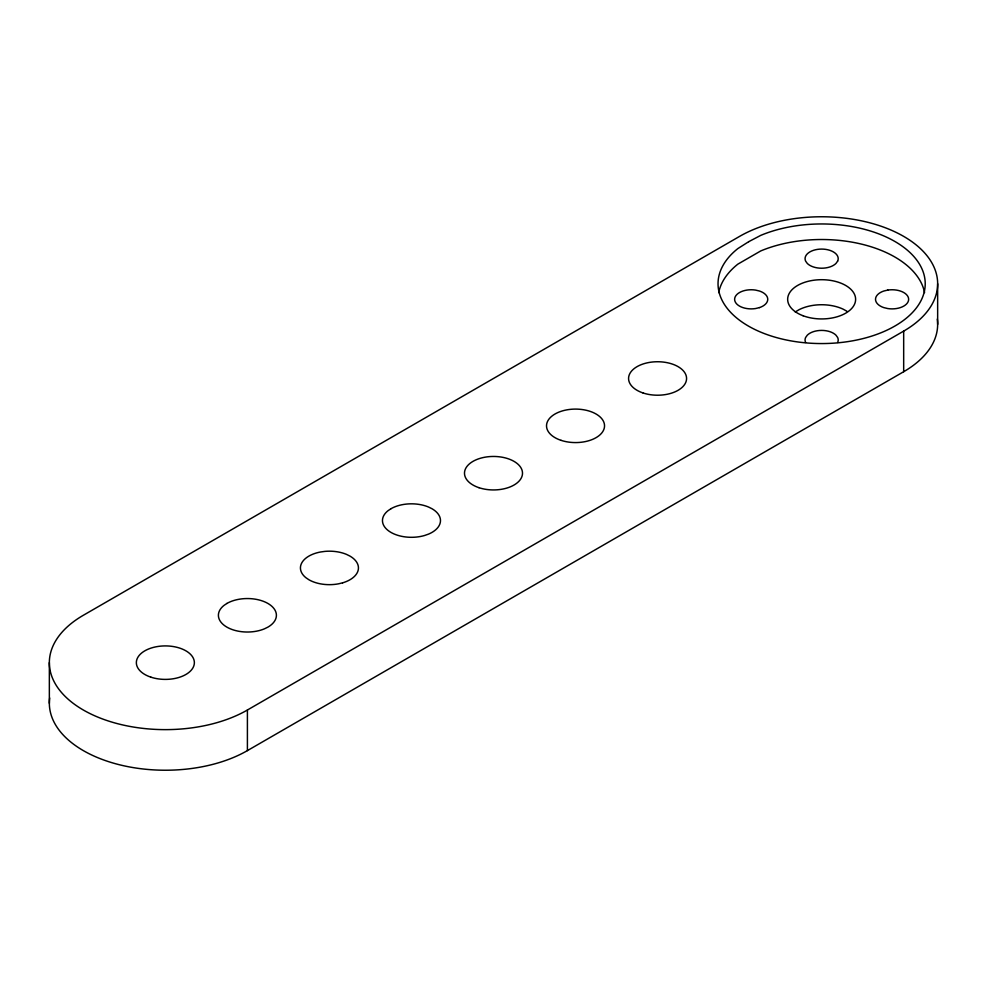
<?xml version="1.0" encoding="UTF-8"?>
<svg xmlns="http://www.w3.org/2000/svg" width="987" height="987" viewBox="0 0 987 987"><rect width="100%" height="100%" fill="white"/><g stroke="black" fill="none" stroke-linecap="round" stroke-linejoin="round"><path stroke-width="1.48" d="M795.263 311.978L798.939 309.758A33.977 19.617 0 0 1 843.058 309.128L846.92 311.25M247.404 710.011L903.673 331.114A116.01 66.98 0 0 0 903.673 236.386A116.01 66.98 0 0 0 739.596 236.386L83.327 615.283A116.01 66.98 0 0 0 83.327 710.011A116.01 66.98 0 0 0 247.404 710.011L247.404 750.613A116.01 66.98 0 0 1 116.799 764.074A116.01 66.98 0 0 1 49.708 697.994M247.404 750.613L903.673 371.717A116.01 66.98 0 0 0 937.292 319.097M937.65 283.75L937.65 324.353M903.673 331.114L903.673 371.717M49.35 662.647L49.35 703.25M718.709 292.621A103.586 59.8 0 0 1 737.832 264.158L760.755 250.932A103.586 59.8 0 0 1 924.572 292.621M805.626 342.464A16.569 9.574 0 0 1 805.626 337.505L807.28 335.198A16.569 9.574 0 0 1 835.989 335.198L837.642 337.505A16.569 9.574 0 0 1 837.642 342.464M837.642 261.123L835.989 263.43A16.569 9.574 0 0 1 807.28 263.43L805.626 261.123A16.569 9.574 0 0 1 821.64 249.082A16.569 9.574 0 0 1 837.642 261.123M226.887 603.452L223.938 605.45A29.005 16.742 0 0 0 226.887 627.127A29.005 16.742 0 0 0 264.442 628.83L267.909 627.127A29.005 16.742 0 0 0 267.909 603.452A29.005 16.742 0 0 0 226.887 603.452M390.963 508.724L388.002 510.723A29.005 16.742 0 0 0 389.409 531.438A29.005 16.742 0 0 0 424.632 535.485L428.518 534.115A29.005 16.742 0 0 0 431.973 508.724L428.518 507.022A29.005 16.742 0 0 0 390.963 508.724M748.738 241.667L737.832 248.601A103.586 59.8 0 0 0 800.099 342.255A103.586 59.8 0 0 0 922.956 271.326A103.586 59.8 0 0 0 760.755 235.375L748.738 241.667M759.484 307.599L755.487 308.561A16.569 9.574 0 0 1 734.624 299.32A16.569 9.574 0 0 1 755.487 290.079L759.484 291.029A16.569 9.574 0 0 1 759.484 307.599M887.782 290.079L883.784 291.029A16.569 9.574 0 0 0 883.784 307.599L887.782 308.561A16.569 9.574 0 0 0 908.645 299.32A16.569 9.574 0 0 0 887.782 290.079M342.6 582.848L338.393 583.848A29.005 16.742 0 0 1 308.919 579.764L305.97 577.765A29.005 16.742 0 0 1 320.467 552.004L324.896 551.388A29.005 16.742 0 0 1 346.474 554.373L349.941 556.088A29.005 16.742 0 0 1 342.6 582.848M643.068 392.974A29.005 16.742 0 0 0 686.57 378.477A29.005 16.742 0 0 0 643.068 363.981A29.005 16.742 0 0 0 643.068 392.974M479.003 487.701A29.005 16.742 0 0 0 522.505 473.205A29.005 16.742 0 0 0 479.003 458.696A29.005 16.742 0 0 0 479.003 487.701M561.035 440.338A29.005 16.742 0 0 0 604.537 425.841A29.005 16.742 0 0 0 561.035 411.332A29.005 16.742 0 0 0 561.035 440.338M150.863 677.156A29.005 16.742 0 0 0 194.365 662.647A29.005 16.742 0 0 0 150.863 648.151A29.005 16.742 0 0 0 150.863 677.156M803.085 315.754A33.977 19.617 0 0 0 855.569 300.369A33.977 19.617 0 0 0 806.256 281.826A33.977 19.617 0 0 0 803.085 315.754"/></g></svg>
